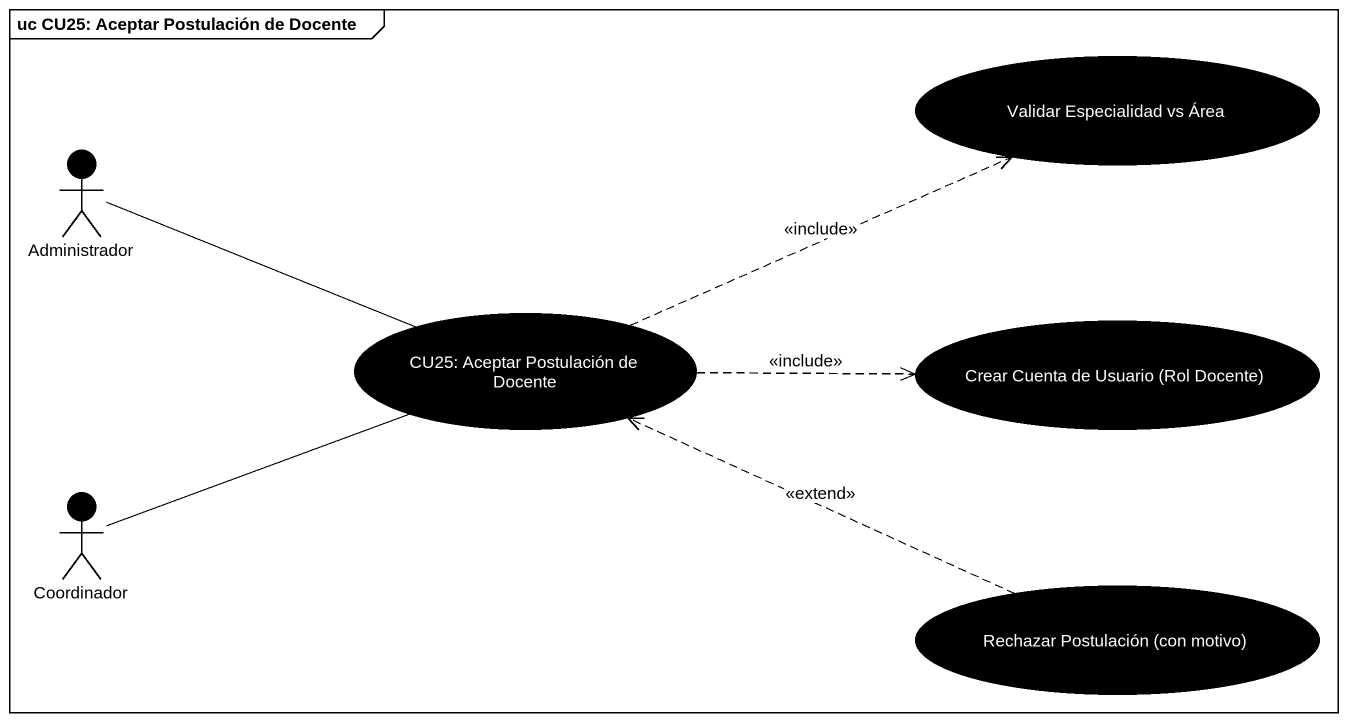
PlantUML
@startuml
mainframe uc CU25: Aceptar Postulación de Docente
usecase "Validar Especialidad vs Área" as Validar_Especialidad_vs_Área #000000
actor Administrador #000000
usecase "CU25: Aceptar Postulación de Docente" as CU25_Aceptar_Postulación_de #000000
usecase "Crear Cuenta de Usuario (Rol Docente)" as Crear_Cuenta_de_Usuario_Rol #000000
actor Coordinador #000000
usecase "Rechazar Postulación (con motivo)" as Rechazar_Postulación_con #000000
Administrador -right- CU25_Aceptar_Postulación_de
CU25_Aceptar_Postulación_de .right.> Validar_Especialidad_vs_Área : <<include>>
CU25_Aceptar_Postulación_de .right.> Crear_Cuenta_de_Usuario_Rol : <<include>>
Coordinador -right- CU25_Aceptar_Postulación_de
Rechazar_Postulación_con .left.> CU25_Aceptar_Postulación_de : <<extend>>
@enduml
